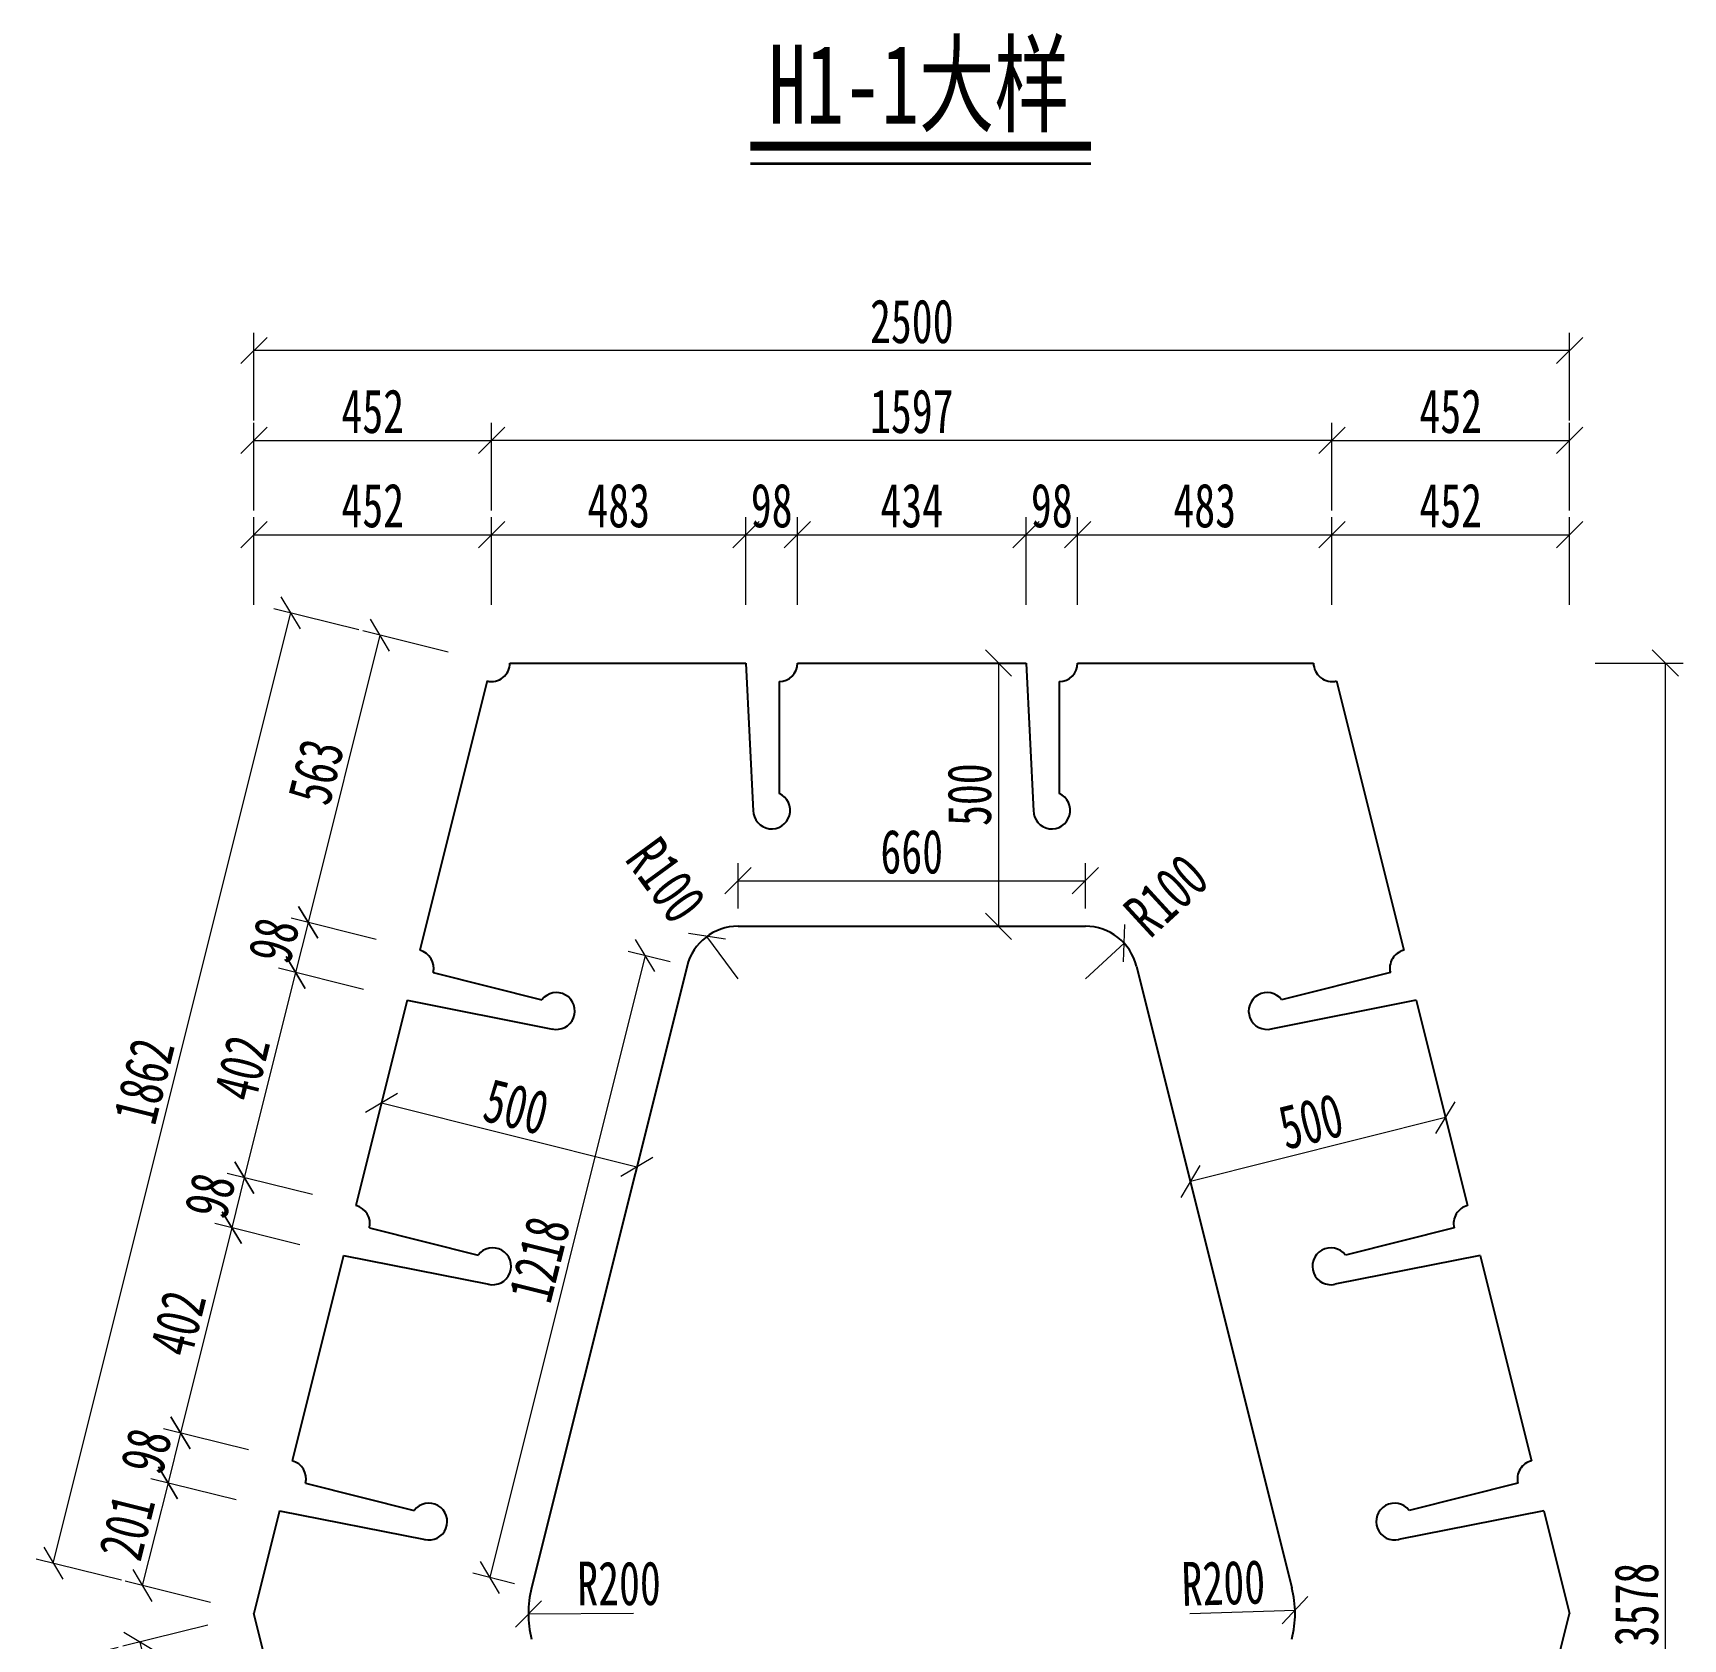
# Model space of a CAD drawing. Header units: millimetres. Extents: x -450182 to -147179, y 306993 to 695793.
# Drawn here: x -415987 to -412851, y 354244 to 357295 of the extents above; entities that cross this region are included whole.
import ezdxf

# ---------------------------------------------------------------- set-up
doc = ezdxf.new("R2010")
doc.units = ezdxf.units.MM
doc.header["$PDMODE"] = 34
doc.layers.get('Defpoints').update_dxf_attribs({"color": 8})
for name, color, linetype, lineweight in [('加粗线', 6, 'Continuous', 25), ('标注', 4, 'Continuous', 13), ('细线', 4, 'Continuous', 15), ('钢板粗线', 1, 'Continuous', 25)]:
    doc.layers.add(name, color=color, linetype=linetype, lineweight=lineweight)
doc.styles.add('111', font='仿宋_GB2312.ttf', dxfattribs={"width": 0.7})
doc.styles.get("Standard").update_dxf_attribs({"font": '仿宋_GB2312.ttf'})
doc.dimstyles.new('200', dxfattribs={"dimscale": 0, "dimtxt": 2.5, "dimasz": 1.5, "dimexe": 1, "dimexo": 1, "dimgap": 0.4, "dimtad": 1, "dimdec": 0, "dimdsep": 46, "dimtxsty": '111', "dimblk": 'OBLIQUE', "dimcen": 0, "dimclrd": 256, "dimclre": 256, "dimclrt": 256, "dimadec": 1, "dimazin": 2, "dimtfac": 1, "dimtdec": 0, "dimtmove": 2, "dimatfit": 3, "dimfxl": 4, "dimfxlon": 1, "dimtolj": 1, "dimlwd": -1, "dimlwe": -1, "dimarcsym": 0})

# ---------------------------------------------------------------- blocks, each defined once
blk = doc.blocks.new('_Oblique')
at = {"color": 0, "linetype": 'ByBlock', "lineweight": -2}
blk.add_line((-0.5, -0.5), (0.5, 0.5), dxfattribs=at)
blk = doc.blocks.new('*D1050')
at = {"layer": 'Defpoints', "color": 0, "transparency": 16777216}
for p in [(-415115.4, 356098.1), (-415464, 355605.4), (-415251.9, 355552.3)]:
    blk.add_point(p, dxfattribs=at)
at = {"layer": '标注', "transparency": 16777216}
for p, q in [((-415327.6, 356151.2), (-415464, 355605.4)), ((-415198.2, 356118.8), (-415359.9, 356159.2)), ((-415334.7, 355573), (-415496.4, 355613.5))]:
    blk.add_line(p, q, dxfattribs=at)
at = {"layer": '标注', "transparency": 16777216, "xscale": 49.99999999999994, "yscale": 49.99999999999994, "zscale": 49.99999999999994}
for p, rotation in [((-415327.6, 356151.2), 75.96375653206057), ((-415464, 355605.4), 255.9637565320606)]:
    blk.add_blockref('_Oblique', p, dxfattribs=dict(at, rotation=rotation))
at = {"layer": '标注', "transparency": 16777216, "insert": (-415449.2, 355891.6), "char_height": 83.33, "attachment_point": 5, "rotation": 75.9638, "style": '111'}
blk.add_mtext('\\A1;563', dxfattribs=at)
blk = doc.blocks.new('*D1051')
at = {"layer": 'Defpoints', "color": 0, "transparency": 16777216}
for p in [(-415251.9, 355552.3), (-415487.8, 355510.3), (-415275.6, 355457.3)]:
    blk.add_point(p, dxfattribs=at)
at = {"layer": '标注', "transparency": 16777216}
for p, q in [((-415334.7, 355573), (-415496.4, 355613.5)), ((-415464, 355605.4), (-415487.8, 355510.3)), ((-415358.5, 355478), (-415520.1, 355518.4))]:
    blk.add_line(p, q, dxfattribs=at)
at = {"layer": '标注', "transparency": 16777216, "xscale": 49.99999999999994, "yscale": 49.99999999999994, "zscale": 49.99999999999994}
for p, rotation in [((-415464, 355605.4), 75.96375653212299), ((-415487.8, 355510.3), 255.963756532123)]:
    blk.add_blockref('_Oblique', p, dxfattribs=dict(at, rotation=rotation))
at = {"layer": '标注', "transparency": 16777216, "insert": (-415529.3, 355571.2), "char_height": 83.33, "attachment_point": 5, "rotation": 75.9638, "style": '111'}
blk.add_mtext('\\A1;98', dxfattribs=at)
blk = doc.blocks.new('*D1052')
at = {"layer": 'Defpoints', "color": 0, "transparency": 16777216}
for p in [(-415275.6, 355457.3), (-415585.3, 355120.3), (-415373.1, 355067.3)]:
    blk.add_point(p, dxfattribs=at)
at = {"layer": '标注', "transparency": 16777216}
for p, q in [((-415487.8, 355510.3), (-415585.3, 355120.3)), ((-415358.5, 355478), (-415520.1, 355518.4)), ((-415456, 355088), (-415617.6, 355128.4))]:
    blk.add_line(p, q, dxfattribs=at)
at = {"layer": '标注', "transparency": 16777216, "xscale": 49.99999999999994, "yscale": 49.99999999999994, "zscale": 49.99999999999994}
for p, rotation in [((-415487.8, 355510.3), 75.96375653207352), ((-415585.3, 355120.3), 255.9637565320735)]:
    blk.add_blockref('_Oblique', p, dxfattribs=dict(at, rotation=rotation))
at = {"layer": '标注', "transparency": 16777216, "insert": (-415589.9, 355328.6), "char_height": 83.33, "attachment_point": 5, "rotation": 75.9638, "style": '111'}
blk.add_mtext('\\A1;402', dxfattribs=at)
blk = doc.blocks.new('*D1053')
at = {"layer": 'Defpoints', "color": 0, "transparency": 16777216}
for p in [(-415373.1, 355067.3), (-415609.1, 355025.2), (-415396.9, 354972.2)]:
    blk.add_point(p, dxfattribs=at)
at = {"layer": '标注', "transparency": 16777216}
for p, q in [((-415456, 355088), (-415617.6, 355128.4)), ((-415585.3, 355120.3), (-415609.1, 355025.2)), ((-415479.7, 354992.9), (-415641.4, 355033.3))]:
    blk.add_line(p, q, dxfattribs=at)
at = {"layer": '标注', "transparency": 16777216, "xscale": 49.99999999999994, "yscale": 49.99999999999994, "zscale": 49.99999999999994}
for p, rotation in [((-415585.3, 355120.3), 75.96375653208997), ((-415609.1, 355025.2), 255.96375653209)]:
    blk.add_blockref('_Oblique', p, dxfattribs=dict(at, rotation=rotation))
at = {"layer": '标注', "transparency": 16777216, "insert": (-415650.6, 355086.1), "char_height": 83.33, "attachment_point": 5, "rotation": 75.9638, "style": '111'}
blk.add_mtext('\\A1;98', dxfattribs=at)
blk = doc.blocks.new('*D1054')
at = {"layer": 'Defpoints', "color": 0, "transparency": 16777216}
for p in [(-415396.9, 354972.2), (-415706.6, 354635.2), (-415494.4, 354582.2)]:
    blk.add_point(p, dxfattribs=at)
at = {"layer": '标注', "transparency": 16777216}
for p, q in [((-415609.1, 355025.2), (-415706.6, 354635.2)), ((-415479.7, 354992.9), (-415641.4, 355033.3)), ((-415577.2, 354602.9), (-415738.9, 354643.3))]:
    blk.add_line(p, q, dxfattribs=at)
at = {"layer": '标注', "transparency": 16777216, "xscale": 49.99999999999994, "yscale": 49.99999999999994, "zscale": 49.99999999999994}
for p, rotation in [((-415609.1, 355025.2), 75.96375653207751), ((-415706.6, 354635.2), 255.9637565320776)]:
    blk.add_blockref('_Oblique', p, dxfattribs=dict(at, rotation=rotation))
at = {"layer": '标注', "transparency": 16777216, "insert": (-415711.2, 354843.6), "char_height": 83.33, "attachment_point": 5, "rotation": 75.9638, "style": '111'}
blk.add_mtext('\\A1;402', dxfattribs=at)
blk = doc.blocks.new('*D1055')
at = {"layer": 'Defpoints', "color": 0, "transparency": 16777216}
for p in [(-415494.4, 354582.2), (-415730.3, 354540.2), (-415518.2, 354487.1)]:
    blk.add_point(p, dxfattribs=at)
at = {"layer": '标注', "transparency": 16777216}
for p, q in [((-415577.2, 354602.9), (-415738.9, 354643.3)), ((-415706.6, 354635.2), (-415730.3, 354540.2)), ((-415601, 354507.8), (-415762.7, 354548.2))]:
    blk.add_line(p, q, dxfattribs=at)
at = {"layer": '标注', "transparency": 16777216, "xscale": 49.99999999999994, "yscale": 49.99999999999994, "zscale": 49.99999999999994}
for p, rotation in [((-415706.6, 354635.2), 75.96375653208997), ((-415730.3, 354540.2), 255.96375653209)]:
    blk.add_blockref('_Oblique', p, dxfattribs=dict(at, rotation=rotation))
at = {"layer": '标注', "transparency": 16777216, "insert": (-415771.8, 354601), "char_height": 83.33, "attachment_point": 5, "rotation": 75.9638, "style": '111'}
blk.add_mtext('\\A1;98', dxfattribs=at)
blk = doc.blocks.new('*D1056')
at = {"layer": 'Defpoints', "color": 0, "transparency": 16777216}
for p in [(-415518.2, 354487.1), (-415779.1, 354345.2), (-415566.9, 354292.1)]:
    blk.add_point(p, dxfattribs=at)
at = {"layer": '标注', "transparency": 16777216}
for p, q in [((-415730.3, 354540.2), (-415779.1, 354345.2)), ((-415601, 354507.8), (-415762.7, 354548.2)), ((-415649.7, 354312.8), (-415811.4, 354353.2))]:
    blk.add_line(p, q, dxfattribs=at)
at = {"layer": '标注', "transparency": 16777216, "xscale": 49.99999999999994, "yscale": 49.99999999999994, "zscale": 49.99999999999994}
for p, rotation in [((-415730.3, 354540.2), 75.96375653206543), ((-415779.1, 354345.2), 255.9637565320655)]:
    blk.add_blockref('_Oblique', p, dxfattribs=dict(at, rotation=rotation))
at = {"layer": '标注', "transparency": 16777216, "insert": (-415808.1, 354456), "char_height": 83.33, "attachment_point": 5, "rotation": 75.9638, "style": '111'}
blk.add_mtext('\\A1;201', dxfattribs=at)
blk = doc.blocks.new('*D1057')
at = {"layer": 'Defpoints', "color": 0, "transparency": 16777216}
for p in [(-415566.9, 354292.1), (-415518.2, 354097.1), (-415735.3, 354042.8)]:
    blk.add_point(p, dxfattribs=at)
at = {"layer": '标注', "transparency": 16777216}
for p, q in [((-415654.7, 354270.2), (-415816.4, 354229.7)), ((-415784.1, 354237.8), (-415735.3, 354042.8)), ((-415606, 354075.2), (-415767.7, 354034.7))]:
    blk.add_line(p, q, dxfattribs=at)
at = {"layer": '标注', "transparency": 16777216, "xscale": 49.99999999999994, "yscale": 49.99999999999994, "zscale": 49.99999999999994}
for p, rotation in [((-415784.1, 354237.8), 104.0362434679345), ((-415735.3, 354042.8), 284.0362434679345)]:
    blk.add_blockref('_Oblique', p, dxfattribs=dict(at, rotation=rotation))
at = {"layer": '标注', "transparency": 16777216, "insert": (-415706.3, 354153.7), "char_height": 83.33, "attachment_point": 5, "rotation": 284.0362, "style": '111'}
blk.add_mtext('\\A1;201', dxfattribs=at)
blk = doc.blocks.new('*D831')
at = {"layer": 'Defpoints', "color": 0, "transparency": 16777216}
for p in [(-415566.9, 354292.1), (-415954.5, 354195.2), (-415115.4, 352486.1)]:
    blk.add_point(p, dxfattribs=at)
at = {"layer": '标注', "transparency": 16777216}
for p, q in [((-415825.2, 354227.6), (-415986.9, 354187.1)), ((-415503, 352389.2), (-415954.5, 354195.2)), ((-415373.7, 352421.6), (-415535.4, 352381.1))]:
    blk.add_line(p, q, dxfattribs=at)
at = {"layer": '标注', "transparency": 16777216, "xscale": 49.99999999999994, "yscale": 49.99999999999994, "zscale": 49.99999999999994}
for p, rotation in [((-415954.5, 354195.2), 104.036243467926), ((-415503, 352389.2), 284.036243467926)]:
    blk.add_blockref('_Oblique', p, dxfattribs=dict(at, rotation=rotation))
at = {"layer": '标注', "transparency": 16777216, "insert": (-415675.4, 353305.6), "char_height": 83.33, "attachment_point": 5, "rotation": 284.0362, "style": '111'}
blk.add_mtext('\\A1;1862', dxfattribs=at)
blk = doc.blocks.new('*D832')
at = {"layer": 'Defpoints', "color": 0, "transparency": 16777216}
for p in [(-415496.8, 356193.5), (-415115.4, 356098.1), (-415566.9, 354292.1)]:
    blk.add_point(p, dxfattribs=at)
at = {"layer": '标注', "transparency": 16777216}
for p, q in [((-415367.4, 356161.1), (-415529.1, 356201.5)), ((-415948.3, 354387.5), (-415496.8, 356193.5)), ((-415818.9, 354355.1), (-415980.6, 354395.5))]:
    blk.add_line(p, q, dxfattribs=at)
at = {"layer": '标注', "transparency": 16777216, "xscale": 49.99999999999994, "yscale": 49.99999999999994, "zscale": 49.99999999999994}
for p, rotation in [((-415496.8, 356193.5), 75.96375653207353), ((-415948.3, 354387.5), 255.9637565320735)]:
    blk.add_blockref('_Oblique', p, dxfattribs=dict(at, rotation=rotation))
at = {"layer": '标注', "transparency": 16777216, "insert": (-415775.9, 355303.8), "char_height": 83.33, "attachment_point": 5, "rotation": 75.9638, "style": '111'}
blk.add_mtext('\\A1;1862', dxfattribs=at)
blk = doc.blocks.new('*D833')
at = {"layer": 'Defpoints', "color": 0, "transparency": 16777216}
for p in [(-415115.4, 356342.1), (-415115.4, 356098.1), (-415566.9, 354292.1)]:
    blk.add_point(p, dxfattribs=at)
at = {"layer": '标注', "transparency": 16777216}
for p, q in [((-415566.9, 356208.8), (-415566.9, 356375.4)), ((-415115.4, 356208.8), (-415115.4, 356375.4)), ((-415566.9, 356342.1), (-415115.4, 356342.1))]:
    blk.add_line(p, q, dxfattribs=at)
at = {"layer": '标注', "transparency": 16777216, "xscale": 49.99999999999994, "yscale": 49.99999999999994, "zscale": 49.99999999999994, "rotation": 180}
blk.add_blockref('_Oblique', (-415566.9, 356342.1), dxfattribs=at)
at = {"layer": '标注', "transparency": 16777216, "xscale": 49.99999999999994, "yscale": 49.99999999999994, "zscale": 49.99999999999994}
blk.add_blockref('_Oblique', (-415115.4, 356342.1), dxfattribs=at)
at = {"layer": '标注', "transparency": 16777216, "insert": (-415341.2, 356397.1), "char_height": 83.33, "attachment_point": 5, "style": '111'}
blk.add_mtext('\\A1;452', dxfattribs=at)
blk = doc.blocks.new('*D1064')
at = {"layer": 'Defpoints', "color": 0, "transparency": 16777216}
for p in [(-414632.1, 356342.1), (-415115.4, 356098.1), (-414632.1, 356098.1)]:
    blk.add_point(p, dxfattribs=at)
at = {"layer": '标注', "transparency": 16777216}
for p, q in [((-415115.4, 356208.8), (-415115.4, 356375.4)), ((-414632.1, 356208.8), (-414632.1, 356375.4)), ((-415115.4, 356342.1), (-414632.1, 356342.1))]:
    blk.add_line(p, q, dxfattribs=at)
at = {"layer": '标注', "transparency": 16777216, "xscale": 49.99999999999994, "yscale": 49.99999999999994, "zscale": 49.99999999999994, "rotation": 180}
blk.add_blockref('_Oblique', (-415115.4, 356342.1), dxfattribs=at)
at = {"layer": '标注', "transparency": 16777216, "xscale": 49.99999999999994, "yscale": 49.99999999999994, "zscale": 49.99999999999994}
blk.add_blockref('_Oblique', (-414632.1, 356342.1), dxfattribs=at)
at = {"layer": '标注', "transparency": 16777216, "insert": (-414873.8, 356397.1), "char_height": 83.33, "attachment_point": 5, "style": '111'}
blk.add_mtext('\\A1;483', dxfattribs=at)
blk = doc.blocks.new('*D834')
at = {"layer": 'Defpoints', "color": 0, "transparency": 16777216}
for p in [(-414534.1, 356342.1), (-414632.1, 356098.1), (-414534.1, 356098.1)]:
    blk.add_point(p, dxfattribs=at)
at = {"layer": '标注', "transparency": 16777216}
for p, q in [((-414632.1, 356208.8), (-414632.1, 356375.4)), ((-414534.1, 356208.8), (-414534.1, 356375.4)), ((-414632.1, 356342.1), (-414534.1, 356342.1))]:
    blk.add_line(p, q, dxfattribs=at)
at = {"layer": '标注', "transparency": 16777216, "xscale": 49.99999999999994, "yscale": 49.99999999999994, "zscale": 49.99999999999994, "rotation": 180}
blk.add_blockref('_Oblique', (-414632.1, 356342.1), dxfattribs=at)
at = {"layer": '标注', "transparency": 16777216, "xscale": 49.99999999999994, "yscale": 49.99999999999994, "zscale": 49.99999999999994}
blk.add_blockref('_Oblique', (-414534.1, 356342.1), dxfattribs=at)
at = {"layer": '标注', "transparency": 16777216, "insert": (-414583.1, 356397.1), "char_height": 83.33, "attachment_point": 5, "style": '111'}
blk.add_mtext('\\A1;98', dxfattribs=at)
blk = doc.blocks.new('*D1065')
at = {"layer": 'Defpoints', "color": 0, "transparency": 16777216}
for p in [(-414099.8, 356342.1), (-414534.1, 356098.1), (-414099.8, 356098.1)]:
    blk.add_point(p, dxfattribs=at)
at = {"layer": '标注', "transparency": 16777216}
for p, q in [((-414534.1, 356208.8), (-414534.1, 356375.4)), ((-414099.8, 356208.8), (-414099.8, 356375.4)), ((-414534.1, 356342.1), (-414099.8, 356342.1))]:
    blk.add_line(p, q, dxfattribs=at)
at = {"layer": '标注', "transparency": 16777216, "xscale": 49.99999999999994, "yscale": 49.99999999999994, "zscale": 49.99999999999994, "rotation": 180}
blk.add_blockref('_Oblique', (-414534.1, 356342.1), dxfattribs=at)
at = {"layer": '标注', "transparency": 16777216, "xscale": 49.99999999999994, "yscale": 49.99999999999994, "zscale": 49.99999999999994}
blk.add_blockref('_Oblique', (-414099.8, 356342.1), dxfattribs=at)
at = {"layer": '标注', "transparency": 16777216, "insert": (-414316.9, 356397.1), "char_height": 83.33, "attachment_point": 5, "style": '111'}
blk.add_mtext('\\A1;434', dxfattribs=at)
blk = doc.blocks.new('*D835')
at = {"layer": 'Defpoints', "color": 0, "transparency": 16777216}
for p in [(-414001.8, 356342.1), (-414099.8, 356098.1), (-414001.8, 356098.1)]:
    blk.add_point(p, dxfattribs=at)
at = {"layer": '标注', "transparency": 16777216}
for p, q in [((-414099.8, 356208.8), (-414099.8, 356375.4)), ((-414001.8, 356208.8), (-414001.8, 356375.4)), ((-414099.8, 356342.1), (-414001.8, 356342.1))]:
    blk.add_line(p, q, dxfattribs=at)
at = {"layer": '标注', "transparency": 16777216, "xscale": 49.99999999999994, "yscale": 49.99999999999994, "zscale": 49.99999999999994, "rotation": 180}
blk.add_blockref('_Oblique', (-414099.8, 356342.1), dxfattribs=at)
at = {"layer": '标注', "transparency": 16777216, "xscale": 49.99999999999994, "yscale": 49.99999999999994, "zscale": 49.99999999999994}
blk.add_blockref('_Oblique', (-414001.8, 356342.1), dxfattribs=at)
at = {"layer": '标注', "transparency": 16777216, "insert": (-414050.8, 356397.1), "char_height": 83.33, "attachment_point": 5, "style": '111'}
blk.add_mtext('\\A1;98', dxfattribs=at)
blk = doc.blocks.new('*D1066')
at = {"layer": 'Defpoints', "color": 0, "transparency": 16777216}
for p in [(-413518.4, 356342.1), (-414001.8, 356098.1), (-413518.4, 356098.1)]:
    blk.add_point(p, dxfattribs=at)
at = {"layer": '标注', "transparency": 16777216}
for p, q in [((-414001.8, 356208.8), (-414001.8, 356375.4)), ((-413518.4, 356208.8), (-413518.4, 356375.4)), ((-414001.8, 356342.1), (-413518.4, 356342.1))]:
    blk.add_line(p, q, dxfattribs=at)
at = {"layer": '标注', "transparency": 16777216, "xscale": 49.99999999999994, "yscale": 49.99999999999994, "zscale": 49.99999999999994, "rotation": 180}
blk.add_blockref('_Oblique', (-414001.8, 356342.1), dxfattribs=at)
at = {"layer": '标注', "transparency": 16777216, "xscale": 49.99999999999994, "yscale": 49.99999999999994, "zscale": 49.99999999999994}
blk.add_blockref('_Oblique', (-413518.4, 356342.1), dxfattribs=at)
at = {"layer": '标注', "transparency": 16777216, "insert": (-413760.1, 356397.1), "char_height": 83.33, "attachment_point": 5, "style": '111'}
blk.add_mtext('\\A1;483', dxfattribs=at)
blk = doc.blocks.new('*D1067')
at = {"layer": 'Defpoints', "color": 0, "transparency": 16777216}
for p in [(-413066.9, 356342.1), (-413518.4, 356098.1), (-413066.9, 354292.1)]:
    blk.add_point(p, dxfattribs=at)
at = {"layer": '标注', "transparency": 16777216}
for p, q in [((-413518.4, 356208.8), (-413518.4, 356375.4)), ((-413066.9, 356208.8), (-413066.9, 356375.4)), ((-413518.4, 356342.1), (-413066.9, 356342.1))]:
    blk.add_line(p, q, dxfattribs=at)
at = {"layer": '标注', "transparency": 16777216, "xscale": 49.99999999999994, "yscale": 49.99999999999994, "zscale": 49.99999999999994, "rotation": 180}
blk.add_blockref('_Oblique', (-413518.4, 356342.1), dxfattribs=at)
at = {"layer": '标注', "transparency": 16777216, "xscale": 49.99999999999994, "yscale": 49.99999999999994, "zscale": 49.99999999999994}
blk.add_blockref('_Oblique', (-413066.9, 356342.1), dxfattribs=at)
at = {"layer": '标注', "transparency": 16777216, "insert": (-413292.7, 356397.1), "char_height": 83.33, "attachment_point": 5, "style": '111'}
blk.add_mtext('\\A1;452', dxfattribs=at)
blk = doc.blocks.new('*D836')
at = {"layer": 'Defpoints', "color": 0, "transparency": 16777216}
for p in [(-415115.4, 356521.2), (-415115.4, 356098.1), (-413518.4, 356098.1)]:
    blk.add_point(p, dxfattribs=at)
at = {"layer": '标注', "transparency": 16777216}
for p, q in [((-415115.4, 356387.9), (-415115.4, 356554.5)), ((-413518.4, 356387.9), (-413518.4, 356554.5)), ((-413518.4, 356521.2), (-415115.4, 356521.2))]:
    blk.add_line(p, q, dxfattribs=at)
at = {"layer": '标注', "transparency": 16777216, "xscale": 49.99999999999994, "yscale": 49.99999999999994, "zscale": 49.99999999999994, "rotation": 180}
blk.add_blockref('_Oblique', (-415115.4, 356521.2), dxfattribs=at)
at = {"layer": '标注', "transparency": 16777216, "xscale": 49.99999999999994, "yscale": 49.99999999999994, "zscale": 49.99999999999994}
blk.add_blockref('_Oblique', (-413518.4, 356521.2), dxfattribs=at)
at = {"layer": '标注', "transparency": 16777216, "insert": (-414316.9, 356576.2), "char_height": 83.33, "attachment_point": 5, "style": '111'}
blk.add_mtext('\\A1;1597', dxfattribs=at)
blk = doc.blocks.new('*D837')
at = {"layer": 'Defpoints', "color": 0, "transparency": 16777216}
for p in [(-415566.9, 356692.1), (-415566.9, 354292.1), (-413066.9, 354292.1)]:
    blk.add_point(p, dxfattribs=at)
at = {"layer": '标注', "transparency": 16777216}
for p, q in [((-415566.9, 356558.8), (-415566.9, 356725.4)), ((-413066.9, 356558.8), (-413066.9, 356725.4)), ((-413066.9, 356692.1), (-415566.9, 356692.1))]:
    blk.add_line(p, q, dxfattribs=at)
at = {"layer": '标注', "transparency": 16777216, "xscale": 49.99999999999994, "yscale": 49.99999999999994, "zscale": 49.99999999999994, "rotation": 180}
blk.add_blockref('_Oblique', (-415566.9, 356692.1), dxfattribs=at)
at = {"layer": '标注', "transparency": 16777216, "xscale": 49.99999999999994, "yscale": 49.99999999999994, "zscale": 49.99999999999994}
blk.add_blockref('_Oblique', (-413066.9, 356692.1), dxfattribs=at)
at = {"layer": '标注', "transparency": 16777216, "insert": (-414316.9, 356747.1), "char_height": 83.33, "attachment_point": 5, "style": '111'}
blk.add_mtext('\\A1;2500', dxfattribs=at)
blk = doc.blocks.new('*D838')
at = {"layer": 'Defpoints', "color": 0, "transparency": 16777216}
for p in [(-415115.4, 356521.2), (-415115.4, 356277.2), (-415566.9, 354471.2)]:
    blk.add_point(p, dxfattribs=at)
at = {"layer": '标注', "transparency": 16777216}
for p, q in [((-415566.9, 356387.9), (-415566.9, 356554.5)), ((-415115.4, 356387.9), (-415115.4, 356554.5)), ((-415566.9, 356521.2), (-415115.4, 356521.2))]:
    blk.add_line(p, q, dxfattribs=at)
at = {"layer": '标注', "transparency": 16777216, "xscale": 49.99999999999994, "yscale": 49.99999999999994, "zscale": 49.99999999999994, "rotation": 180}
blk.add_blockref('_Oblique', (-415566.9, 356521.2), dxfattribs=at)
at = {"layer": '标注', "transparency": 16777216, "xscale": 49.99999999999994, "yscale": 49.99999999999994, "zscale": 49.99999999999994}
blk.add_blockref('_Oblique', (-415115.4, 356521.2), dxfattribs=at)
at = {"layer": '标注', "transparency": 16777216, "insert": (-415341.2, 356576.2), "char_height": 83.33, "attachment_point": 5, "style": '111'}
blk.add_mtext('\\A1;452', dxfattribs=at)
blk = doc.blocks.new('*D839')
at = {"layer": 'Defpoints', "color": 0, "transparency": 16777216}
for p in [(-413066.9, 356521.2), (-413518.4, 356277.2), (-413066.9, 354471.2)]:
    blk.add_point(p, dxfattribs=at)
at = {"layer": '标注', "transparency": 16777216}
for p, q in [((-413518.4, 356387.9), (-413518.4, 356554.5)), ((-413066.9, 356387.9), (-413066.9, 356554.5)), ((-413518.4, 356521.2), (-413066.9, 356521.2))]:
    blk.add_line(p, q, dxfattribs=at)
at = {"layer": '标注', "transparency": 16777216, "xscale": 49.99999999999994, "yscale": 49.99999999999994, "zscale": 49.99999999999994, "rotation": 180}
blk.add_blockref('_Oblique', (-413518.4, 356521.2), dxfattribs=at)
at = {"layer": '标注', "transparency": 16777216, "xscale": 49.99999999999994, "yscale": 49.99999999999994, "zscale": 49.99999999999994}
blk.add_blockref('_Oblique', (-413066.9, 356521.2), dxfattribs=at)
at = {"layer": '标注', "transparency": 16777216, "insert": (-413292.7, 356576.2), "char_height": 83.33, "attachment_point": 5, "style": '111'}
blk.add_mtext('\\A1;452', dxfattribs=at)
blk = doc.blocks.new('*D1068')
at = {"layer": 'Defpoints', "color": 0, "transparency": 16777216}
for p in [(-413518.4, 356098.1), (-412884.6, 356098.1), (-413509.9, 352520.1)]:
    blk.add_point(p, dxfattribs=at)
at = {"layer": '标注', "transparency": 16777216}
for p, q in [((-413018, 356098.1), (-412851.3, 356098.1)), ((-412884.6, 352520.1), (-412884.6, 356098.1)), ((-413018, 352520.1), (-412851.3, 352520.1))]:
    blk.add_line(p, q, dxfattribs=at)
at = {"layer": '标注', "transparency": 16777216, "xscale": 49.99999999999994, "yscale": 49.99999999999994, "zscale": 49.99999999999994}
for p, rotation in [((-412884.6, 356098.1), 90), ((-412884.6, 352520.1), 270)]:
    blk.add_blockref('_Oblique', p, dxfattribs=dict(at, rotation=rotation))
at = {"layer": '标注', "transparency": 16777216, "insert": (-412939.6, 354309.1), "char_height": 83.33, "attachment_point": 5, "rotation": 90, "style": '111'}
blk.add_mtext('\\A1;3578', dxfattribs=at)
blk = doc.blocks.new('*D1072')
at = {"layer": 'Defpoints', "color": 0, "transparency": 16777216}
for p in [(-413986.9, 355684.4), (-414647, 355598.1), (-413986.9, 355598.1)]:
    blk.add_point(p, dxfattribs=at)
at = {"layer": '标注', "transparency": 16777216}
for p, q in [((-414647, 355631.5), (-414647, 355717.7)), ((-413986.9, 355631.5), (-413986.9, 355717.7)), ((-414647, 355684.4), (-413986.9, 355684.4))]:
    blk.add_line(p, q, dxfattribs=at)
at = {"layer": '标注', "transparency": 16777216, "xscale": 49.99999999999994, "yscale": 49.99999999999994, "zscale": 49.99999999999994, "rotation": 180}
blk.add_blockref('_Oblique', (-414647, 355684.4), dxfattribs=at)
at = {"layer": '标注', "transparency": 16777216, "xscale": 49.99999999999994, "yscale": 49.99999999999994, "zscale": 49.99999999999994}
blk.add_blockref('_Oblique', (-413986.9, 355684.4), dxfattribs=at)
at = {"layer": '标注', "transparency": 16777216, "insert": (-414316.9, 355739.4), "char_height": 83.33, "attachment_point": 5, "style": '111'}
blk.add_mtext('\\A1;660', dxfattribs=at)
blk = doc.blocks.new('*D1073')
at = {"layer": 'Defpoints', "color": 0, "transparency": 16777216}
for p in [(-414744, 355522.4), (-415118.9, 354360.5), (-415039.4, 354340.6)]:
    blk.add_point(p, dxfattribs=at)
at = {"layer": '标注', "transparency": 16777216}
for p, q in [((-414823.5, 355542.3), (-415118.9, 354360.5)), ((-414776.3, 355530.5), (-414855.8, 355550.3)), ((-415071.7, 354348.7), (-415151.3, 354368.6))]:
    blk.add_line(p, q, dxfattribs=at)
at = {"layer": '标注', "transparency": 16777216, "xscale": 49.99999999999994, "yscale": 49.99999999999994, "zscale": 49.99999999999994}
for p, rotation in [((-414823.5, 355542.3), 75.96375653207679), ((-415118.9, 354360.5), 255.9637565320768)]:
    blk.add_blockref('_Oblique', p, dxfattribs=dict(at, rotation=rotation))
at = {"layer": '标注', "transparency": 16777216, "insert": (-415024.6, 354964.7), "char_height": 83.33, "attachment_point": 5, "rotation": 75.9638, "style": '111'}
blk.add_mtext('\\A1;1218', dxfattribs=at)
blk = doc.blocks.new('*D1076')
at = {"layer": 'Defpoints', "color": 0, "transparency": 16777216}
for p in [(-414245.5, 356098.1), (-414245.5, 355598.1), (-414152.1, 355598.1)]:
    blk.add_point(p, dxfattribs=at)
at = {"layer": '标注', "transparency": 16777216}
for p, q in [((-414212.2, 356098.1), (-414118.7, 356098.1)), ((-414152.1, 356098.1), (-414152.1, 355598.1)), ((-414212.2, 355598.1), (-414118.7, 355598.1))]:
    blk.add_line(p, q, dxfattribs=at)
at = {"layer": '标注', "transparency": 16777216, "xscale": 49.99999999999994, "yscale": 49.99999999999994, "zscale": 49.99999999999994}
for p, rotation in [((-414152.1, 356098.1), 90), ((-414152.1, 355598.1), 270)]:
    blk.add_blockref('_Oblique', p, dxfattribs=dict(at, rotation=rotation))
at = {"layer": '标注', "transparency": 16777216, "insert": (-414207.1, 355848.1), "char_height": 83.33, "attachment_point": 5, "rotation": 90, "style": '111'}
blk.add_mtext('\\A1;500', dxfattribs=at)
blk = doc.blocks.new('*D1077')
at = {"layer": 'Defpoints', "color": 0, "transparency": 16777216}
for p in [(-415324.4, 355262.3), (-414839.3, 355141), (-414839.3, 355141)]:
    blk.add_point(p, dxfattribs=at)
at = {"layer": '标注', "transparency": 16777216}
for p, q in [((-415324.4, 355262.3), (-415316.3, 355294.6)), ((-415324.4, 355262.3), (-414839.3, 355141)), ((-414839.3, 355141), (-414831.2, 355173.3))]:
    blk.add_line(p, q, dxfattribs=at)
at = {"layer": '标注', "transparency": 16777216, "xscale": 49.99999999999994, "yscale": 49.99999999999994, "zscale": 49.99999999999994}
for p, rotation in [((-415324.4, 355262.3), 165.9637565320687), ((-414839.3, 355141), 345.9637565320687)]:
    blk.add_blockref('_Oblique', p, dxfattribs=dict(at, rotation=rotation))
at = {"layer": '标注', "transparency": 16777216, "insert": (-415068.5, 355255), "char_height": 83.33, "attachment_point": 5, "rotation": 345.9638, "style": '111'}
blk.add_mtext('\\A1;500', dxfattribs=at)
blk = doc.blocks.new('*D1078')
at = {"layer": 'Defpoints', "color": 0, "transparency": 16777216}
for p in [(-413309.5, 355262.3), (-413794.5, 355141), (-413787.5, 355113)]:
    blk.add_point(p, dxfattribs=at)
at = {"layer": '标注', "transparency": 16777216}
for p, q in [((-413302.5, 355234.3), (-413787.5, 355113)), ((-413302.5, 355234.3), (-413294.4, 355201.9)), ((-413787.5, 355113), (-413779.4, 355080.7))]:
    blk.add_line(p, q, dxfattribs=at)
at = {"layer": '标注', "transparency": 16777216, "xscale": 49.99999999999994, "yscale": 49.99999999999994, "zscale": 49.99999999999994}
for p, rotation in [((-413302.5, 355234.3), 14.03624346793128), ((-413787.5, 355113), 194.0362434679313)]:
    blk.add_blockref('_Oblique', p, dxfattribs=dict(at, rotation=rotation))
at = {"layer": '标注', "transparency": 16777216, "insert": (-413558.3, 355227), "char_height": 83.33, "attachment_point": 5, "rotation": 14.0362, "style": '111'}
blk.add_mtext('\\A1;500', dxfattribs=at)
blk = doc.blocks.new('*D1187')
at = {"layer": 'Defpoints', "color": 0, "transparency": 16777216}
for p in [(-414706.1, 355578.8), (-414647, 355498.1)]:
    blk.add_point(p, dxfattribs=at)
at = {"layer": '标注', "transparency": 16777216}
blk.add_line((-414647, 355498.1), (-414706.1, 355578.8), dxfattribs=at)
at = {"layer": '标注', "transparency": 16777216, "xscale": 49.99999999999994, "yscale": 49.99999999999994, "zscale": 49.99999999999994, "rotation": 126.2292793843408}
blk.add_blockref('_Oblique', (-414706.1, 355578.8), dxfattribs=at)
at = {"layer": '标注', "transparency": 16777216, "insert": (-414784.2, 355685.4), "char_height": 83.33, "attachment_point": 5, "rotation": 306.2293, "style": '111'}
blk.add_mtext('\\A1;R100', dxfattribs=at)
blk = doc.blocks.new('*D1188')
at = {"layer": 'Defpoints', "color": 0, "transparency": 16777216}
for p in [(-413913.2, 355565.8), (-413986.9, 355498.1)]:
    blk.add_point(p, dxfattribs=at)
at = {"layer": '标注', "transparency": 16777216}
blk.add_line((-413986.9, 355498.1), (-413913.2, 355565.8), dxfattribs=at)
at = {"layer": '标注', "transparency": 16777216, "xscale": 49.99999999999994, "yscale": 49.99999999999994, "zscale": 49.99999999999994, "rotation": 42.56485759782817}
blk.add_blockref('_Oblique', (-413913.2, 355565.8), dxfattribs=at)
at = {"layer": '标注', "transparency": 16777216, "insert": (-413833.4, 355656.7), "char_height": 83.33, "attachment_point": 5, "rotation": 42.5649, "style": '111'}
blk.add_mtext('\\A1;R100', dxfattribs=at)
blk = doc.blocks.new('*D1191')
at = {"layer": 'Defpoints', "color": 0, "transparency": 16777216}
for p in [(-413788.5, 354292.1), (-413588.6, 354298.4)]:
    blk.add_point(p, dxfattribs=at)
at = {"layer": '标注', "transparency": 16777216}
blk.add_line((-413788.5, 354292.1), (-413588.6, 354298.4), dxfattribs=at)
at = {"layer": '标注', "transparency": 16777216, "xscale": 49.99999999999994, "yscale": 49.99999999999994, "zscale": 49.99999999999994, "rotation": 1.807358929201417}
blk.add_blockref('_Oblique', (-413588.6, 354298.4), dxfattribs=at)
at = {"layer": '标注', "transparency": 16777216, "insert": (-413724.8, 354349.8), "char_height": 83.33, "attachment_point": 5, "rotation": 1.8074, "style": '111'}
blk.add_mtext('\\A1;R200', dxfattribs=at)
blk = doc.blocks.new('*D1192')
at = {"layer": 'Defpoints', "color": 0, "transparency": 16777216}
for p in [(-415045.4, 354291), (-414845.4, 354292.1)]:
    blk.add_point(p, dxfattribs=at)
at = {"layer": '标注', "transparency": 16777216}
blk.add_line((-414845.4, 354292.1), (-415045.4, 354291), dxfattribs=at)
at = {"layer": '标注', "transparency": 16777216, "xscale": 49.99999999999994, "yscale": 49.99999999999994, "zscale": 49.99999999999994, "rotation": 180.3314240057621}
blk.add_blockref('_Oblique', (-415045.4, 354291), dxfattribs=at)
at = {"layer": '标注', "transparency": 16777216, "insert": (-414873.2, 354348.8), "char_height": 83.33, "attachment_point": 5, "rotation": 0.3314, "style": '111'}
blk.add_mtext('\\A1;R200', dxfattribs=at)

msp = doc.modelspace()

# ---------------------------------------------------------------- linework, layer by layer
at = {"layer": '加粗线', "ltscale": 100, "const_width": 16.7}
msp.add_lwpolyline([(-414623.6, 357080.3), (-413976.5, 357080.3)], dxfattribs=at)
at = {"layer": '细线', "ltscale": 100, "const_width": 5}
msp.add_lwpolyline([(-414623.6, 357047), (-413976.5, 357047)], dxfattribs=at)
at = {"layer": '钢板粗线'}
for p, q in [((-415080.4, 356098.1), (-414632.1, 356098.1)), ((-414632.1, 356098.1), (-414618.1, 355816.9)), ((-414534.1, 356098.1), (-414099.8, 356098.1)), ((-414099.8, 356098.1), (-414085.7, 355816.9)), ((-414001.8, 356098.1), (-413553.4, 356098.1)), ((-415123.9, 356064.2), (-415251.9, 355552.3)), ((-414569.1, 356063.1), (-414569.1, 355850.2)), ((-414036.8, 356063.1), (-414036.8, 355850.2)), ((-413509.9, 356064.2), (-413382, 355552.3)), ((-414647, 355598.1), (-413986.9, 355598.1)), ((-414744, 355522.4), (-415039.4, 354340.6)), ((-413889.9, 355522.4), (-413594.4, 354340.6)), ((-415226.4, 355509.9), (-415019.8, 355458.3)), ((-413407.4, 355509.9), (-413614, 355458.3)), ((-415275.6, 355457.3), (-415373.1, 355067.3)), ((-415275.6, 355457.3), (-414999.4, 355402.7)), ((-413358.2, 355457.3), (-413634.5, 355402.7)), ((-413358.2, 355457.3), (-413260.7, 355067.3)), ((-415347.7, 355024.8), (-415141.1, 354973.2)), ((-413286.2, 355024.8), (-413492.7, 354973.2)), ((-415396.9, 354972.2), (-415494.4, 354582.2)), ((-415396.9, 354972.2), (-415120.7, 354917.6)), ((-413236.9, 354972.2), (-413513.2, 354917.6)), ((-413236.9, 354972.2), (-413139.4, 354582.2)), ((-415468.9, 354539.8), (-415262.4, 354488.1)), ((-413164.9, 354539.8), (-413371.5, 354488.1)), ((-415518.2, 354487.1), (-415566.9, 354292.1)), ((-415518.2, 354487.1), (-415241.9, 354432.5)), ((-413115.7, 354487.1), (-413391.9, 354432.5)), ((-413115.7, 354487.1), (-413066.9, 354292.1)), ((-415518.2, 354097.1), (-415566.9, 354292.1)), ((-413115.7, 354097.1), (-413066.9, 354292.1))]:
    msp.add_line(p, q, dxfattribs=at)
for centre, radius, start, end in [((-415115.4, 356098.1), 35, 255.9638, 360), ((-414569.1, 356098.1), 35, 270, 0), ((-414036.8, 356098.1), 35, 270, 0), ((-413518.4, 356098.1), 35, 180, 284.0362), ((-414583.1, 355818.1), 35, 180, 66.4218), ((-414050.8, 355818.1), 35, 180, 66.4218), ((-414647, 355498.1), 100, 90, 165.9638), ((-413986.9, 355498.1), 100, 14.0362, 90), ((-415260.4, 355518.4), 35, 345.9638, 75.9638), ((-413373.5, 355518.4), 35, 104.0362, 194.0362), ((-414992.1, 355436.9), 35, 255.9638, 142.3856), ((-413641.7, 355436.9), 35, 37.6144, 284.0362), ((-415381.6, 355033.3), 35, 345.9638, 75.9638), ((-413252.2, 355033.3), 35, 104.0362, 194.0362), ((-415113.4, 354951.8), 35, 255.9638, 142.3856), ((-413520.5, 354951.8), 35, 37.6144, 284.0362), ((-415502.9, 354548.2), 35, 345.9638, 75.9638), ((-413131, 354548.2), 35, 104.0362, 194.0362), ((-415234.6, 354466.7), 35, 255.9638, 142.3856), ((-413399.2, 354466.7), 35, 37.6144, 284.0362), ((-414845.4, 354292.1), 200, 165.9638, 194.0362), ((-413788.5, 354292.1), 200, 345.9638, 14.0362)]:
    msp.add_arc(centre, radius, start, end, dxfattribs=at)

# ---------------------------------------------------------------- texts
at = {"width": 0.7}
msp.add_text('H1-1大样', height=150, dxfattribs=at).set_placement((-414588.9, 357123))

# ---------------------------------------------------------------- dimensions: what is measured, and where the dimension line sits
at = {"layer": '标注'}
for base, p1, p2, picture, middle in [((-415566.9, 356692.1), (-413066.9, 354292.1), (-415566.9, 354292.1), '*D837', (-414316.9, 356747.1)), ((-415115.4231222, 356521.2071754), (-415566.9231222, 354471.2389113), (-415115.4231222, 356277.2389113), '*D838', (-415341.1731222, 356576.2071754)), ((-415115.4, 356521.2), (-413518.4, 356098.1), (-415115.4, 356098.1), '*D836', (-414316.9, 356576.2)), ((-413066.9231222, 356521.2071754), (-413518.4231222, 356277.2389113), (-413066.9231222, 354471.2389113), '*D839', (-413292.6731222, 356576.2071754)), ((-415115.4231222, 356342.0896811), (-415566.9231222, 354292.121417), (-415115.4231222, 356098.121417), '*D833', (-415341.1731222, 356397.0896811)), ((-414632.1, 356342.1), (-415115.4, 356098.1), (-414632.1, 356098.1), '*D1064', (-414873.8, 356397.1)), ((-414534.1, 356342.1), (-414632.1, 356098.1), (-414534.1, 356098.1), '*D834', (-414583.1, 356397.1)), ((-414099.8, 356342.1), (-414534.1, 356098.1), (-414099.8, 356098.1), '*D1065', (-414316.9, 356397.1)), ((-414001.8, 356342.1), (-414099.8, 356098.1), (-414001.8, 356098.1), '*D835', (-414050.8, 356397.1)), ((-413518.4, 356342.1), (-414001.8, 356098.1), (-413518.4, 356098.1), '*D1066', (-413760.1, 356397.1)), ((-413066.9231222, 356342.0896811), (-413518.4231222, 356098.121417), (-413066.9231222, 354292.121417), '*D1067', (-413292.6731222, 356397.0896811))]:
    dim = msp.add_linear_dim(base=base, p1=p1, p2=p2, dimstyle='200', override={"dimscale": 33.333333, "dimarcsym": 1}, dxfattribs=at)
    dim.commit()
    dim.dimension.update_dxf_attribs({"geometry": picture, "text_midpoint": middle})
for p1, p2, distance, picture, middle in [((-415566.9, 354292.1), (-415115.4, 356098.1), 393.1, '*D832', (-415775.9, 355303.8)), ((-415115.4, 356098.1), (-415251.9, 355552.3), -218.7, '*D1050', (-415449.2, 355891.6)), ((-414245.5, 356098.1), (-414245.5, 355598.1), 93.5, '*D1076', (-414207.1, 355848.1)), ((-414647, 355598.1), (-413986.9, 355598.1), 86.2, '*D1072', (-414316.9, 355739.4)), ((-415251.9, 355552.3), (-415275.6, 355457.3), -218.7, '*D1051', (-415529.3, 355571.2)), ((-414744, 355522.4), (-415039.4, 354340.6), -82, '*D1073', (-415024.6, 354964.7)), ((-415275.6, 355457.3), (-415373.1, 355067.3), -218.7, '*D1052', (-415589.9, 355328.6)), ((-415324.4, 355262.3), (-414839.3, 355141), 0, '*D1077', (-415068.5, 355255)), ((-413309.5, 355262.3), (-413794.5, 355141), 28.9, '*D1078', (-413558.3, 355227)), ((-415373.1, 355067.3), (-415396.9, 354972.2), -218.7, '*D1053', (-415650.6, 355086.1)), ((-415396.9, 354972.2), (-415494.4, 354582.2), -218.7, '*D1054', (-415711.2, 354843.6)), ((-415494.4, 354582.2), (-415518.2, 354487.1), -218.7, '*D1055', (-415771.8, 354601)), ((-415518.2, 354487.1), (-415566.9, 354292.1), -218.7, '*D1056', (-415808.1, 354456)), ((-415115.4, 352486.1), (-415566.9, 354292.1), 399.5, '*D831', (-415675.4, 353305.6)), ((-415566.9, 354292.1), (-415518.2, 354097.1), -223.8, '*D1057', (-415706.3, 354153.7))]:
    dim = msp.add_aligned_dim(p1=p1, p2=p2, distance=distance, dimstyle='200', override={"dimscale": 33.333333, "dimarcsym": 1}, dxfattribs=at)
    dim.commit()
    dim.dimension.update_dxf_attribs({"geometry": picture, "text_midpoint": middle})
dim = msp.add_linear_dim(base=(-412884.6, 356098.1), p1=(-413509.9, 352520.1), p2=(-413518.4, 356098.1), angle=90, dimstyle='200', override={"dimscale": 33.333333, "dimarcsym": 1}, dxfattribs=at)
dim.commit()
dim.dimension.update_dxf_attribs({"geometry": '*D1068', "text_midpoint": (-412939.6, 354309.1)})
for center, mpoint, picture, middle in [((-414647, 355498.1), (-414706.1, 355578.8), '*D1187', (-414784.2, 355685.4)), ((-413986.9, 355498.1), (-413913.2, 355565.8), '*D1188', (-413833.4, 355656.7)), ((-414845.4, 354292.1), (-415045.4, 354291), '*D1192', (-414873.2, 354348.8)), ((-413788.5, 354292.1), (-413588.6, 354298.4), '*D1191', (-413724.8, 354349.8))]:
    dim = msp.add_radius_dim(center=center, mpoint=mpoint, dimstyle='200', override={"dimscale": 33.333333, "dimarcsym": 1}, dxfattribs=at)
    dim.commit()
    dim.dimension.update_dxf_attribs({"geometry": picture, "text_midpoint": middle, "dimtype": 164})

doc.saveas('drawing.dxf')
